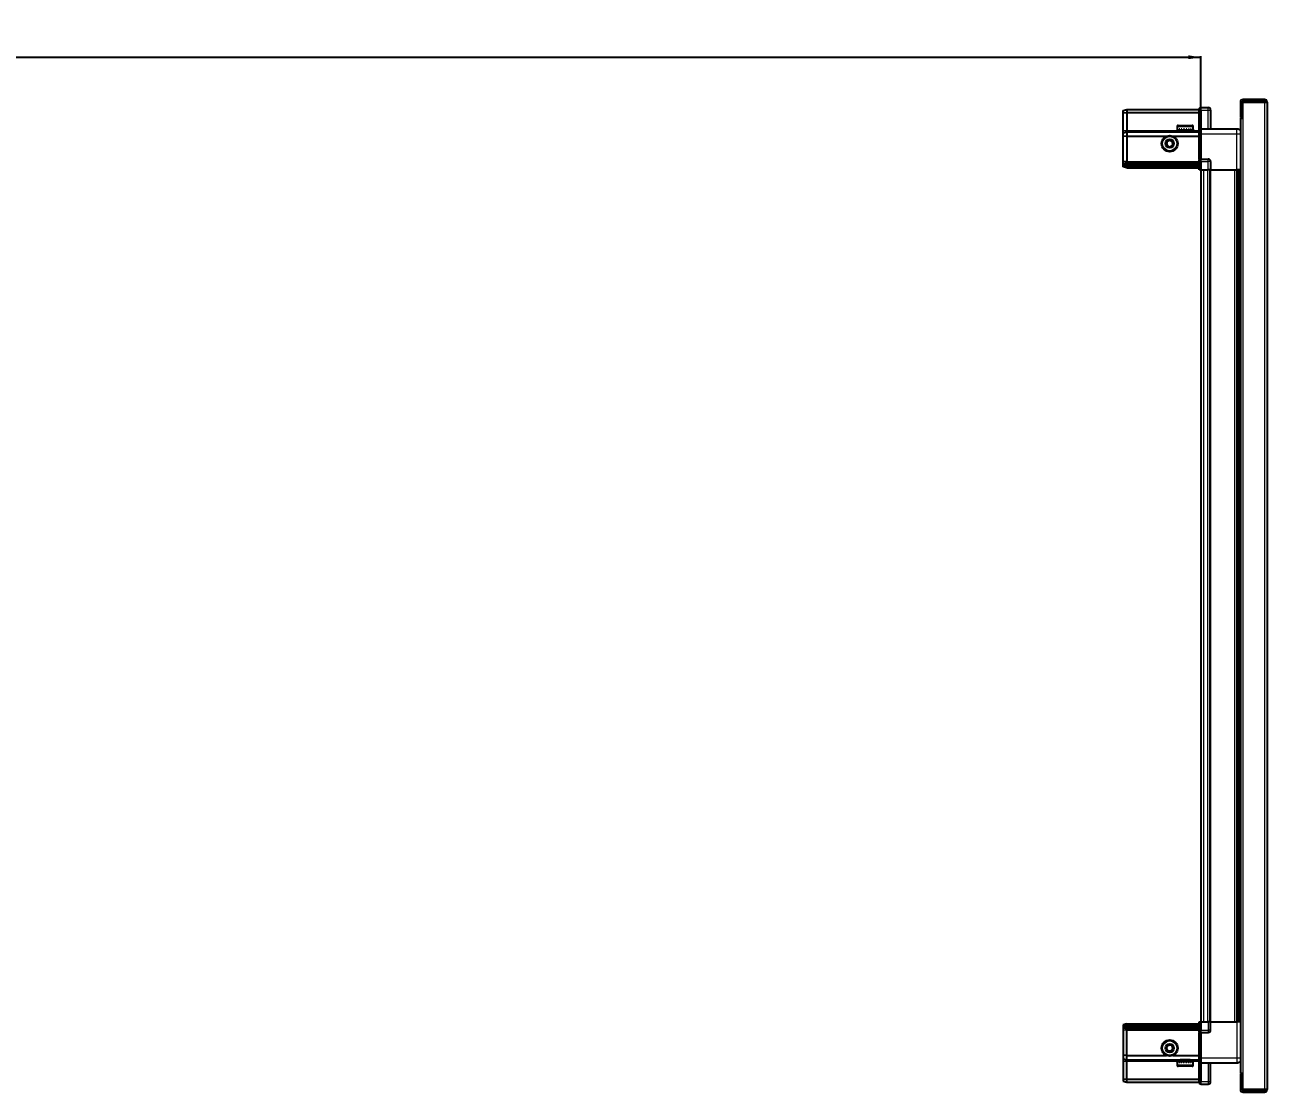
# Model space of a CAD drawing. Header units: millimetres. Extents: x 899 to 4713, y -1308 to 2022.
# Drawn here: x 2918 to 3918, y 1094 to 1954 of the extents above; entities that cross this region are included whole.
import ezdxf

# ---------------------------------------------------------------- set-up
doc = ezdxf.new("R2010")
doc.units = ezdxf.units.MM
doc.layers.add('FORMAT', color=7, linetype='Continuous')
doc.styles.add('SLDTEXTSTYLE0', font='TXT', dxfattribs={"width": 0.75})
doc.dimstyles.new('SLDDIMSTYLE0', dxfattribs={"dimtxt": 20, "dimasz": 10, "dimexe": 0, "dimexo": 0.0625, "dimgap": 5, "dimtad": 2, "dimdec": 1, "dimrnd": 1e-09, "dimzin": 12, "dimdsep": 46, "dimtxsty": 'SLDTEXTSTYLE0', "dimsah": 1, "dimcen": 0.09, "dimadec": 0, "dimazin": 3, "dimtfac": 1, "dimtofl": 0, "dimtmove": 0, "dimatfit": 3, "dimfxl": 0, "dimfrac": 2, "dimtolj": 1, "dimtzin": 12, "dimarcsym": 0})

# ---------------------------------------------------------------- blocks, each defined once
blk = doc.blocks.new('_D_4')
at = {"layer": 'FORMAT'}
for p, q in [((1764.9, 1836.9), (1764.9, 1928.4)), ((1764.9, 1927.4), (3864.9, 1927.4)), ((3864.9, 1836.9), (3864.9, 1928.4))]:
    blk.add_line(p, q, dxfattribs=at)
for points in [[(1764.9, 1927.4), (1774.9, 1925.9), (1774.9, 1929)], [(3864.9, 1927.4), (3854.9, 1929), (3854.9, 1925.9)]]:
    blk.add_solid(points, dxfattribs=at)
at = {"layer": 'FORMAT', "insert": (2785.3, 1953.2), "char_height": 20, "attachment_point": 1, "style": 'SLDTEXTSTYLE0'}
blk.add_mtext('2100', dxfattribs=at)

msp = doc.modelspace()

# ---------------------------------------------------------------- linework, layer by layer
at = {"color": 7, "linetype": 'Continuous', "lineweight": 25}
for p, q in [((3896.75, 1891.33), (3896.75, 1878.93)), ((3898.25, 1891.33), (3898.25, 1878.93)), ((3898.75, 1878.43), (3898.75, 1891.33)), ((3898.75, 1891.33), (3916.15, 1891.33)), ((3916.15, 1893.43), (3898.85, 1893.43)), ((3916.15, 1891.93), (3898.85, 1891.93)), ((3916.15, 1891.93), (3916.15, 1893.43)), ((3916.15, 1891.33), (3918.25, 1891.33)), ((3918.25, 1891.33), (3918.25, 1096.53)), ((3802.25, 1884.63), (3805.25, 1885.43)), ((3802.25, 1882.78), (3802.25, 1884.63)), ((3802.25, 1882.78), (3805.25, 1882.93)), ((3802.25, 1868.43), (3802.25, 1882.78)), ((3805.25, 1885.43), (3805.25, 1882.93)), ((3805.25, 1885.43), (3863.55, 1885.43)), ((3805.25, 1882.93), (3805.25, 1868.43)), ((3805.25, 1882.93), (3863.55, 1882.93)), ((3864.41, 1886.93), (3863.55, 1886.43)), ((3864.41, 1886.93), (3863.55, 1886.43)), ((3863.55, 1886.43), (3863.55, 1884.93)), ((3863.55, 1870.13), (3863.55, 1884.93)), ((3864.75, 1886.93), (3864.41, 1886.93)), ((3864.75, 1886.93), (3864.41, 1886.93)), ((3864.75, 1884.93), (3864.75, 1886.93)), ((3864.75, 1886.93), (3864.75, 1886.93)), ((3864.75, 1886.93), (3870.75, 1886.93)), ((3864.75, 1884.93), (3864.75, 1870.13)), ((3872.75, 1884.93), (3872.75, 1869.93)), ((3845.75, 1871.83), (3845.75, 1868.93)), ((3846.55, 1872.63), (3857.95, 1872.63)), ((3858.75, 1868.93), (3858.75, 1871.83)), ((3896.65, 1878.43), (3896.65, 1109.43)), ((3896.65, 1878.43), (3898.75, 1878.43)), ((3896.75, 1878.93), (3898.25, 1878.93)), ((3802.25, 1866.63), (3802.25, 1868.43)), ((3802.25, 1866.63), (3805.25, 1867.43)), ((3802.25, 1863.6), (3802.25, 1866.63)), ((3805.25, 1863.93), (3802.25, 1863.6)), ((3802.25, 1843.43), (3802.25, 1863.6)), ((3805.25, 1868.43), (3805.25, 1867.43)), ((3805.25, 1867.43), (3805.25, 1863.93)), ((3805.25, 1867.43), (3863.55, 1867.43)), ((3805.25, 1863.93), (3805.25, 1843.43)), ((3805.25, 1863.93), (3837.25, 1863.93)), ((3842.25, 1863.93), (3863.55, 1863.93)), ((3845.75, 1868.93), (3845.79, 1868.93)), ((3845.91, 1869.43), (3845.79, 1869.43)), ((3845.79, 1869.43), (3845.79, 1868.93)), ((3845.79, 1868.93), (3845.91, 1868.93)), ((3845.91, 1869.43), (3845.91, 1868.93)), ((3845.91, 1868.93), (3846.32, 1868.93)), ((3846.66, 1869.43), (3846.32, 1869.43)), ((3846.32, 1869.43), (3846.32, 1868.93)), ((3846.32, 1868.93), (3846.66, 1868.93)), ((3846.66, 1869.43), (3846.66, 1868.93)), ((3846.66, 1868.93), (3847.43, 1868.93)), ((3847.95, 1869.43), (3847.43, 1869.43)), ((3847.43, 1869.43), (3847.43, 1868.93)), ((3847.43, 1868.93), (3847.95, 1868.93)), ((3847.85, 1868.93), (3847.85, 1868.83)), ((3847.85, 1868.83), (3856.65, 1868.83)), ((3847.95, 1869.43), (3847.95, 1868.93)), ((3847.95, 1868.93), (3849.01, 1868.93)), ((3848.25, 1868.43), (3848.94, 1867.95)), ((3848.25, 1868.43), (3856.25, 1868.43)), ((3848.94, 1867.95), (3848.25, 1867.47)), ((3848.25, 1867.47), (3848.25, 1867.43)), ((3848.25, 1867.47), (3856.25, 1867.47)), ((3848.94, 1867.95), (3855.56, 1867.95)), ((3849.67, 1869.43), (3849.01, 1869.43)), ((3849.01, 1869.43), (3849.01, 1868.93)), ((3849.01, 1868.93), (3849.67, 1868.93)), ((3849.67, 1869.43), (3849.67, 1868.93)), ((3849.67, 1868.93), (3850.91, 1868.93)), ((3851.64, 1869.43), (3850.91, 1869.43)), ((3850.91, 1869.43), (3850.91, 1868.93)), ((3850.91, 1868.93), (3851.34, 1868.93)), ((3851.34, 1869.43), (3851.34, 1868.93)), ((3851.64, 1869.43), (3851.64, 1868.93)), ((3851.64, 1868.93), (3852.94, 1868.93)), ((3853.67, 1869.43), (3852.94, 1869.43)), ((3852.94, 1869.43), (3852.94, 1868.93)), ((3853.21, 1869.43), (3853.21, 1868.93)), ((3853.21, 1868.93), (3853.67, 1868.93)), ((3853.67, 1869.43), (3853.67, 1868.93)), ((3853.67, 1868.93), (3854.9, 1868.93)), ((3855.56, 1869.43), (3854.9, 1869.43)), ((3854.9, 1869.43), (3854.9, 1868.93)), ((3854.9, 1868.93), (3855.56, 1868.93)), ((3855.56, 1869.43), (3855.56, 1868.93)), ((3855.56, 1868.93), (3856.61, 1868.93)), ((3855.56, 1867.95), (3856.25, 1868.43)), ((3856.25, 1867.47), (3855.56, 1867.95)), ((3856.25, 1867.43), (3856.25, 1867.47)), ((3857.13, 1869.43), (3856.61, 1869.43)), ((3856.61, 1869.43), (3856.61, 1868.93)), ((3856.61, 1868.93), (3857.13, 1868.93)), ((3856.65, 1868.83), (3856.65, 1868.93)), ((3857.13, 1869.43), (3857.13, 1868.93)), ((3857.13, 1868.93), (3857.88, 1868.93)), ((3858.22, 1869.43), (3857.88, 1869.43)), ((3857.88, 1869.43), (3857.88, 1868.93)), ((3857.88, 1868.93), (3858.22, 1868.93)), ((3858.22, 1869.43), (3858.22, 1868.93)), ((3858.22, 1868.93), (3858.61, 1868.93)), ((3858.72, 1869.43), (3858.61, 1869.43)), ((3858.61, 1869.43), (3858.61, 1868.93)), ((3858.61, 1868.93), (3858.72, 1868.93)), ((3858.72, 1869.43), (3858.72, 1868.93)), ((3858.72, 1868.93), (3858.75, 1868.93)), ((3863.55, 1869.93), (3863.55, 1870.13)), ((3864.75, 1869.93), (3863.55, 1869.93)), ((3863.55, 1865.93), (3863.55, 1869.93)), ((3863.55, 1845.63), (3863.55, 1865.93)), ((3864.75, 1870.13), (3864.75, 1869.93)), ((3864.75, 1869.93), (3864.75, 1865.93)), ((3864.75, 1869.93), (3893.75, 1869.93)), ((3864.75, 1865.93), (3864.75, 1845.63)), ((3802.25, 1841.63), (3802.25, 1843.43)), ((3805.25, 1842.43), (3802.25, 1841.63)), ((3802.25, 1840.89), (3802.25, 1841.63)), ((3805.25, 1841.43), (3802.25, 1840.89)), ((3802.25, 1840.39), (3802.25, 1840.89)), ((3805.25, 1843.43), (3805.25, 1842.43)), ((3805.25, 1842.43), (3805.25, 1841.43)), ((3805.25, 1842.43), (3863.55, 1842.43)), ((3805.25, 1841.43), (3805.25, 1839.93)), ((3805.25, 1841.43), (3863.55, 1841.43)), ((3863.55, 1845.43), (3863.55, 1845.63)), ((3864.75, 1845.43), (3863.55, 1845.43)), ((3863.55, 1845.43), (3863.55, 1844.76)), ((3863.55, 1836.93), (3863.55, 1844.76)), ((3864.41, 1843.43), (3864.41, 1836.93)), ((3864.75, 1845.63), (3864.75, 1845.43)), ((3864.75, 1843.43), (3864.75, 1845.43)), ((3864.75, 1845.43), (3870.75, 1845.43)), ((3864.75, 1843.43), (3864.75, 1845.43)), ((3864.75, 1843.43), (3864.75, 1836.93)), ((3872.75, 1843.43), (3872.75, 1836.93)), ((3805.25, 1839.93), (3802.25, 1840.39)), ((3802.25, 1839.24), (3802.25, 1840.39)), ((3805.25, 1838.43), (3802.25, 1839.24)), ((3805.25, 1839.93), (3805.25, 1838.43)), ((3805.25, 1839.93), (3863.55, 1839.93)), ((3805.25, 1838.43), (3863.55, 1838.43)), ((3864.41, 1836.93), (3863.55, 1836.93)), ((3864.75, 1836.93), (3864.41, 1836.93)), ((3864.75, 1836.93), (3870.75, 1836.93)), ((3864.9, 1836.93), (3864.9, 1150.93)), ((3872.75, 1836.93), (3870.75, 1836.93)), ((3872.1, 1836.93), (3872.1, 1150.93)), ((3872.75, 1836.93), (3893.75, 1836.93)), ((3894.77, 1150.93), (3894.77, 1836.93)), ((3894.81, 1150.93), (3894.81, 1836.93)), ((3896.6, 1836.93), (3896.6, 1150.93)), ((3863.55, 1143.11), (3863.55, 1150.93)), ((3863.55, 1150.93), (3864.41, 1150.93)), ((3864.41, 1150.93), (3864.41, 1150.93)), ((3864.41, 1150.93), (3864.41, 1144.43)), ((3864.75, 1150.93), (3864.41, 1150.93)), ((3864.75, 1150.93), (3864.75, 1144.43)), ((3864.75, 1150.93), (3864.75, 1150.93)), ((3864.75, 1150.93), (3864.75, 1144.43)), ((3864.75, 1150.93), (3870.75, 1150.93)), ((3872.75, 1150.93), (3870.75, 1150.93)), ((3872.75, 1144.43), (3872.75, 1150.93)), ((3872.75, 1150.93), (3893.75, 1150.93)), ((3805.25, 1149.43), (3802.25, 1148.63)), ((3802.25, 1148.63), (3802.25, 1147.48)), ((3805.25, 1147.93), (3802.25, 1147.48)), ((3802.25, 1147.48), (3802.25, 1146.98)), ((3805.25, 1146.43), (3802.25, 1146.98)), ((3802.25, 1146.98), (3802.25, 1146.24)), ((3805.25, 1145.43), (3802.25, 1146.24)), ((3802.25, 1146.24), (3802.25, 1144.43)), ((3802.25, 1144.43), (3802.25, 1124.27)), ((3805.25, 1147.93), (3805.25, 1149.43)), ((3805.25, 1149.43), (3863.55, 1149.43)), ((3805.25, 1146.43), (3805.25, 1147.93)), ((3805.25, 1147.93), (3863.55, 1147.93)), ((3805.25, 1146.43), (3863.55, 1146.43)), ((3805.25, 1145.43), (3805.25, 1146.43)), ((3805.25, 1145.43), (3863.55, 1145.43)), ((3805.25, 1144.43), (3805.25, 1145.43)), ((3805.25, 1123.93), (3805.25, 1144.43)), ((3863.55, 1143.11), (3863.55, 1142.43)), ((3864.75, 1142.43), (3863.55, 1142.43)), ((3863.55, 1142.23), (3863.55, 1142.43)), ((3863.55, 1121.93), (3863.55, 1142.23)), ((3864.75, 1142.43), (3864.75, 1144.43)), ((3864.75, 1142.43), (3864.75, 1142.23)), ((3864.75, 1142.43), (3870.75, 1142.43)), ((3864.75, 1142.23), (3864.75, 1121.93)), ((3805.25, 1123.93), (3802.25, 1124.27)), ((3802.25, 1124.27), (3802.25, 1121.24)), ((3802.25, 1121.24), (3805.25, 1120.43)), ((3802.25, 1121.24), (3802.25, 1119.43)), ((3805.25, 1123.93), (3837.25, 1123.93)), ((3805.25, 1120.43), (3805.25, 1123.93)), ((3842.25, 1123.93), (3863.55, 1123.93)), ((3863.55, 1117.93), (3863.55, 1121.93)), ((3864.75, 1121.93), (3864.75, 1117.93)), ((3802.25, 1119.43), (3802.25, 1105.09)), ((3805.25, 1120.43), (3863.55, 1120.43)), ((3805.25, 1119.43), (3805.25, 1120.43)), ((3805.25, 1104.93), (3805.25, 1119.43)), ((3845.75, 1118.93), (3845.75, 1116.03)), ((3845.77, 1118.93), (3845.75, 1118.93)), ((3845.77, 1118.43), (3845.77, 1118.93)), ((3845.86, 1118.93), (3845.77, 1118.93)), ((3845.77, 1118.43), (3845.86, 1118.43)), ((3845.86, 1118.43), (3845.86, 1118.93)), ((3846.24, 1118.93), (3845.86, 1118.93)), ((3846.24, 1118.43), (3846.24, 1118.93)), ((3846.56, 1118.93), (3846.24, 1118.93)), ((3846.24, 1118.43), (3846.56, 1118.43)), ((3857.95, 1115.23), (3846.55, 1115.23)), ((3846.56, 1118.43), (3846.56, 1118.93)), ((3847.29, 1118.93), (3846.56, 1118.93)), ((3847.29, 1118.43), (3847.29, 1118.93)), ((3847.8, 1118.93), (3847.29, 1118.93)), ((3847.29, 1118.43), (3847.8, 1118.43)), ((3847.8, 1118.43), (3847.8, 1118.93)), ((3848.84, 1118.93), (3847.8, 1118.93)), ((3847.85, 1119.03), (3847.85, 1118.93)), ((3856.65, 1119.03), (3847.85, 1119.03)), ((3848.25, 1120.43), (3848.25, 1120.4)), ((3848.25, 1120.4), (3848.94, 1119.92)), ((3856.25, 1120.4), (3848.25, 1120.4)), ((3848.94, 1119.92), (3848.25, 1119.43)), ((3856.25, 1119.43), (3848.25, 1119.43)), ((3848.84, 1118.43), (3848.84, 1118.93)), ((3849.49, 1118.93), (3848.84, 1118.93)), ((3848.84, 1118.43), (3849.49, 1118.43)), ((3855.56, 1119.92), (3848.94, 1119.92)), ((3849.49, 1118.43), (3849.49, 1118.93)), ((3850.71, 1118.93), (3849.49, 1118.93)), ((3850.71, 1118.43), (3850.71, 1118.93)), ((3851.21, 1118.93), (3850.71, 1118.93)), ((3850.71, 1118.43), (3851.44, 1118.43)), ((3851.21, 1118.43), (3851.21, 1118.93)), ((3851.44, 1118.43), (3851.44, 1118.93)), ((3852.74, 1118.93), (3851.44, 1118.93)), ((3852.74, 1118.43), (3852.74, 1118.93)), ((3852.74, 1118.43), (3853.47, 1118.43)), ((3853.08, 1118.43), (3853.08, 1118.93)), ((3853.47, 1118.93), (3853.08, 1118.93)), ((3853.47, 1118.43), (3853.47, 1118.93)), ((3854.72, 1118.93), (3853.47, 1118.93)), ((3854.72, 1118.43), (3854.72, 1118.93)), ((3855.39, 1118.93), (3854.72, 1118.93)), ((3854.72, 1118.43), (3855.39, 1118.43)), ((3855.39, 1118.43), (3855.39, 1118.93)), ((3856.46, 1118.93), (3855.39, 1118.93)), ((3855.56, 1119.92), (3856.25, 1120.4)), ((3856.25, 1119.43), (3855.56, 1119.92)), ((3856.25, 1120.4), (3856.25, 1120.43)), ((3856.46, 1118.43), (3856.46, 1118.93)), ((3856.99, 1118.93), (3856.46, 1118.93)), ((3856.46, 1118.43), (3856.99, 1118.43)), ((3856.65, 1118.93), (3856.65, 1119.03)), ((3856.99, 1118.43), (3856.99, 1118.93)), ((3857.78, 1118.93), (3856.99, 1118.93)), ((3857.78, 1118.43), (3857.78, 1118.93)), ((3858.13, 1118.93), (3857.78, 1118.93)), ((3857.78, 1118.43), (3858.13, 1118.43)), ((3858.13, 1118.43), (3858.13, 1118.93)), ((3858.56, 1118.93), (3858.13, 1118.93)), ((3858.56, 1118.43), (3858.56, 1118.93)), ((3858.7, 1118.93), (3858.56, 1118.93)), ((3858.56, 1118.43), (3858.7, 1118.43)), ((3858.7, 1118.43), (3858.7, 1118.93)), ((3858.75, 1118.93), (3858.7, 1118.93)), ((3858.75, 1116.03), (3858.75, 1118.93)), ((3864.75, 1117.93), (3863.55, 1117.93)), ((3863.55, 1117.73), (3863.55, 1117.93)), ((3863.55, 1102.93), (3863.55, 1117.73)), ((3864.75, 1117.93), (3864.75, 1117.73)), ((3864.75, 1117.93), (3893.75, 1117.93)), ((3864.75, 1117.73), (3864.75, 1102.93)), ((3864.75, 1117.73), (3864.75, 1102.93)), ((3872.75, 1102.93), (3872.75, 1117.93)), ((3802.25, 1105.09), (3805.25, 1104.93)), ((3802.25, 1105.09), (3802.25, 1103.24)), ((3802.25, 1103.24), (3805.25, 1102.43)), ((3805.25, 1104.93), (3863.55, 1104.93)), ((3805.25, 1102.43), (3805.25, 1104.93)), ((3805.25, 1102.43), (3863.55, 1102.43)), ((3863.55, 1102.93), (3863.55, 1101.43)), ((3863.55, 1101.43), (3864.41, 1100.93)), ((3864.75, 1100.93), (3864.41, 1100.93)), ((3864.75, 1100.93), (3864.75, 1102.93)), ((3864.75, 1100.93), (3870.75, 1100.93)), ((3898.75, 1109.43), (3896.65, 1109.43)), ((3896.75, 1108.93), (3898.25, 1108.93)), ((3896.75, 1108.93), (3896.75, 1096.53)), ((3898.25, 1108.93), (3898.25, 1096.53)), ((3898.75, 1096.53), (3898.75, 1109.43)), ((3916.15, 1096.53), (3898.75, 1096.53)), ((3898.85, 1095.93), (3916.15, 1095.93)), ((3898.85, 1094.43), (3916.15, 1094.43)), ((3918.25, 1096.53), (3916.15, 1096.53)), ((3916.15, 1095.93), (3916.15, 1094.43))]:
    msp.add_line(p, q, dxfattribs=at)
at = {"color": 8, "linetype": 'Continuous', "lineweight": 18}
for p, q in [((3898.25, 1891.33), (3896.75, 1891.33)), ((3898.85, 1891.93), (3898.85, 1893.43)), ((3916.15, 1891.33), (3916.15, 1096.53)), ((3864.75, 1884.93), (3863.55, 1884.93)), ((3864.75, 1884.93), (3870.75, 1884.93)), ((3870.75, 1884.93), (3870.75, 1886.93)), ((3870.75, 1869.93), (3870.75, 1884.93)), ((3870.75, 1884.93), (3872.75, 1884.93)), ((3845.75, 1871.83), (3858.75, 1871.83)), ((3898.75, 1878.43), (3898.75, 1109.43)), ((3802.25, 1868.43), (3805.25, 1868.43)), ((3805.25, 1868.43), (3848.25, 1868.43)), ((3856.25, 1868.43), (3863.55, 1868.43)), ((3863.55, 1870.13), (3864.75, 1870.13)), ((3864.75, 1865.93), (3863.55, 1865.93)), ((3864.75, 1865.93), (3893.75, 1865.93)), ((3893.75, 1836.93), (3893.75, 1865.93)), ((3805.25, 1843.43), (3802.25, 1843.43)), ((3805.25, 1843.43), (3863.55, 1843.43)), ((3863.55, 1845.63), (3864.75, 1845.63)), ((3864.75, 1843.43), (3864.41, 1843.43)), ((3864.75, 1843.43), (3870.75, 1843.43)), ((3870.75, 1843.43), (3870.75, 1845.43)), ((3870.75, 1836.93), (3870.75, 1843.43)), ((3872.75, 1843.43), (3870.75, 1843.43)), ((3866.9, 1836.93), (3866.9, 1150.93)), ((3870.1, 1836.93), (3870.1, 1150.93)), ((3872.75, 1836.93), (3872.75, 1150.93)), ((3892.15, 1150.93), (3892.15, 1836.93)), ((3893.56, 1836.93), (3893.56, 1150.93)), ((3896.01, 1150.93), (3896.01, 1836.93)), ((3864.75, 1150.93), (3864.41, 1150.93)), ((3870.75, 1150.93), (3870.75, 1144.43)), ((3893.75, 1150.93), (3893.75, 1121.93)), ((3805.25, 1144.43), (3802.25, 1144.43)), ((3805.25, 1144.43), (3863.55, 1144.43)), ((3864.75, 1142.23), (3863.55, 1142.23)), ((3864.75, 1144.43), (3864.41, 1144.43)), ((3864.75, 1144.43), (3870.75, 1144.43)), ((3872.75, 1144.43), (3870.75, 1144.43)), ((3870.75, 1144.43), (3870.75, 1142.43)), ((3864.75, 1121.93), (3863.55, 1121.93)), ((3864.75, 1121.93), (3893.75, 1121.93)), ((3802.25, 1119.43), (3805.25, 1119.43)), ((3805.25, 1119.43), (3848.25, 1119.43)), ((3858.75, 1116.03), (3845.75, 1116.03)), ((3856.25, 1119.43), (3863.55, 1119.43)), ((3864.75, 1117.73), (3863.55, 1117.73)), ((3870.75, 1117.93), (3870.75, 1102.93)), ((3864.75, 1102.93), (3863.55, 1102.93)), ((3864.75, 1102.93), (3870.75, 1102.93)), ((3870.75, 1102.93), (3872.75, 1102.93)), ((3870.75, 1102.93), (3870.75, 1100.93)), ((3898.25, 1096.53), (3896.75, 1096.53)), ((3898.85, 1095.93), (3898.85, 1094.43))]:
    msp.add_line(p, q, dxfattribs=at)
at = {"color": 7, "linetype": 'Continuous', "lineweight": 25}
for centre, radius in [((3839.75, 1857.93), 6.5), ((3839.75, 1857.93), 3.46), ((3839.75, 1129.93), 6.5), ((3839.75, 1129.93), 3.46)]:
    msp.add_circle(centre, radius, dxfattribs=at)
at = {"color": 8, "linetype": 'Continuous', "lineweight": 18}
for centre in [(3839.75, 1857.93), (3839.75, 1129.93)]:
    msp.add_circle(centre, 5.7, dxfattribs=at)
at = {"color": 7, "linetype": 'Continuous', "lineweight": 25}
for centre, radius, start, end in [((3898.85, 1891.33), 2.1, 90, 180), ((3898.85, 1891.33), 0.6, 90, 180), ((3916.15, 1891.33), 2.1, 0, 90), ((3916.15, 1891.33), 0.6, 0, 90), ((3870.75, 1884.93), 2, 0, 90), ((3846.55, 1871.83), 0.8, 90, 180), ((3857.95, 1871.83), 0.8, 0, 90), ((3847.85, 1868.43), 0.4, 0, 90), ((3856.65, 1868.43), 0.4, 90, 180), ((3839.75, 1857.93), 2.5, 120.74103, 180.74103), ((3839.75, 1857.93), 2.5, 180.74103, 240.74103), ((3839.75, 1857.93), 2.5, 60.74103, 120.74103), ((3839.75, 1857.93), 2.5, 240.74103, 300.74103), ((3839.75, 1857.93), 2.5, 0.74103, 60.74103), ((3839.75, 1857.93), 2.5, 300.74103, 0.74103), ((3870.75, 1843.43), 2, 0, 90), ((3870.75, 1144.43), 2, 270, 0), ((3839.75, 1129.93), 2.5, 155.91157, 215.91157), ((3839.75, 1129.93), 2.5, 95.91157, 155.91157), ((3839.75, 1129.93), 2.5, 35.91157, 95.91157), ((3839.75, 1129.93), 2.5, 335.91157, 35.91157), ((3839.75, 1129.93), 2.5, 215.91157, 275.91157), ((3839.75, 1129.93), 2.5, 275.91157, 335.91157), ((3846.55, 1116.03), 0.8, 180, 270), ((3847.85, 1119.43), 0.4, 270, 0), ((3856.65, 1119.43), 0.4, 180, 270), ((3857.95, 1116.03), 0.8, 270, 0), ((3870.75, 1102.93), 2, 270, 0), ((3898.85, 1096.53), 2.1, 180, 270), ((3898.85, 1096.53), 0.6, 180, 270), ((3916.15, 1096.53), 0.6, 270, 0), ((3916.15, 1096.53), 2.1, 270, 0)]:
    msp.add_arc(centre, radius, start, end, dxfattribs=at)
for centre, start_param, end_param in [((3860.95, 1843.43), 0, 0.7227342), ((3860.95, 1144.43), 5.5604511, 6.2831853)]:
    msp.add_ellipse(centre, major_axis=(3.46, 0), ratio=0.5773503, start_param=start_param, end_param=end_param, dxfattribs=at)
for points, knots in [([(3837.23, 1859.34), (3837.67, 1859.61), (3838.5, 1860.1), (3839.33, 1860.59), (3839.71, 1860.82)], [0, 0, 0, 0, 0.5346859, 1, 1, 1, 1]), ([(3839.71, 1860.82), (3840.16, 1860.57), (3841, 1860.1), (3841.84, 1859.63), (3842.23, 1859.41)], [0, 0, 0, 0, 0.5346859, 1, 1, 1, 1]), ([(3893.75, 1869.93), (3894.19, 1869.89), (3894.87, 1869.82), (3895.68, 1869.38), (3896.23, 1868.94), (3896.51, 1868.57), (3896.65, 1868.39)], [0, 0, 0, 0, 0.3842982, 0.5911726, 0.8024372, 1, 1, 1, 1]), ([(3837.27, 1856.46), (3837.27, 1856.58), (3837.26, 1857.18), (3837.24, 1858.18), (3837.23, 1859), (3837.23, 1859.34)], [0, 0, 0, 0, 0.1331247, 0.6370994, 1, 1, 1, 1]), ([(3839.79, 1855.05), (3839.34, 1855.3), (3838.49, 1855.77), (3837.66, 1856.24), (3837.27, 1856.46)], [0, 0, 0, 0, 0.53468586, 1, 1, 1, 1]), ([(3842.27, 1856.52), (3841.82, 1856.26), (3840.99, 1855.77), (3840.17, 1855.28), (3839.79, 1855.05)], [0, 0, 0, 0, 0.5346859, 1, 1, 1, 1]), ([(3842.23, 1859.41), (3842.23, 1859.06), (3842.24, 1858.24), (3842.26, 1857.25), (3842.27, 1856.65), (3842.27, 1856.52)], [0, 0, 0, 0, 0.36290056, 0.86687533, 1, 1, 1, 1]), ([(3896.6, 1836.93), (3896.56, 1836.93), (3896.34, 1836.93), (3895.62, 1836.93), (3894.66, 1836.93), (3894.01, 1836.93), (3893.75, 1836.93)], [0, 0, 0, 0, 0.0717073, 0.4209791, 0.7702508, 1, 1, 1, 1]), ([(3896.6, 1150.93), (3896.56, 1150.93), (3896.34, 1150.93), (3895.62, 1150.93), (3894.66, 1150.93), (3894.01, 1150.93), (3893.75, 1150.93)], [0, 0, 0, 0, 0.0717073, 0.4209791, 0.7702508, 1, 1, 1, 1]), ([(3836.88, 1129.64), (3837.09, 1130.11), (3837.48, 1130.99), (3837.87, 1131.86), (3838.06, 1132.27)], [0, 0, 0, 0, 0.5346859, 1, 1, 1, 1]), ([(3838.06, 1132.27), (3838.4, 1132.31), (3839.22, 1132.39), (3840.21, 1132.49), (3840.8, 1132.56), (3840.93, 1132.57)], [0, 0, 0, 0, 0.3629006, 0.8668753, 1, 1, 1, 1]), ([(3840.93, 1132.57), (3841.23, 1132.15), (3841.79, 1131.37), (3842.36, 1130.59), (3842.62, 1130.23)], [0, 0, 0, 0, 0.5346859, 1, 1, 1, 1]), ([(3838.57, 1127.3), (3838.27, 1127.72), (3837.7, 1128.5), (3837.14, 1129.27), (3836.88, 1129.64)], [0, 0, 0, 0, 0.5346859, 1, 1, 1, 1]), ([(3841.44, 1127.6), (3841.32, 1127.58), (3840.72, 1127.52), (3839.73, 1127.42), (3838.91, 1127.33), (3838.57, 1127.3)], [0, 0, 0, 0, 0.1331247, 0.6370994, 1, 1, 1, 1]), ([(3842.62, 1130.23), (3842.41, 1129.76), (3842.02, 1128.88), (3841.62, 1128), (3841.44, 1127.6)], [0, 0, 0, 0, 0.5346859, 1, 1, 1, 1]), ([(3893.75, 1117.93), (3894.19, 1117.98), (3894.87, 1118.05), (3895.68, 1118.49), (3896.23, 1118.93), (3896.51, 1119.3), (3896.65, 1119.48)], [0, 0, 0, 0, 0.3842982, 0.5911726, 0.8024372, 1, 1, 1, 1])]:
    msp.add_open_spline(points, degree=3, knots=knots, dxfattribs=at)
at = {"color": 8, "linetype": 'Continuous', "lineweight": 18}
for points in [[(3893.75, 1865.93), (3893.75, 1866.46), (3893.75, 1867.51), (3893.75, 1868.83), (3893.75, 1869.75), (3893.75, 1869.87), (3893.75, 1869.93)], [(3893.75, 1121.93), (3893.75, 1121.41), (3893.75, 1120.36), (3893.75, 1119.04), (3893.75, 1118.11), (3893.75, 1117.99), (3893.75, 1117.93)]]:
    msp.add_open_spline(points, degree=3, dxfattribs=at)
for points, knots in [([(3893.75, 1865.93), (3894.19, 1865.93), (3894.87, 1865.93), (3895.68, 1865.93), (3896.23, 1865.93), (3896.51, 1865.93), (3896.65, 1865.93)], [0, 0, 0, 0, 0.3842982, 0.5911726, 0.8024372, 1, 1, 1, 1]), ([(3893.75, 1121.93), (3894.19, 1121.93), (3894.87, 1121.93), (3895.68, 1121.93), (3896.23, 1121.93), (3896.51, 1121.93), (3896.65, 1121.93)], [0, 0, 0, 0, 0.38429816, 0.59117259, 0.8024372, 1, 1, 1, 1])]:
    msp.add_open_spline(points, degree=3, knots=knots, dxfattribs=at)

# ---------------------------------------------------------------- dimensions: what is measured, and where the dimension line sits
at = {"layer": 'FORMAT'}
dim = msp.add_linear_dim(base=(3864.9, 1927.43), p1=(1764.9, 1836.93), p2=(3864.9, 1836.93), angle=0, dimstyle='SLDDIMSTYLE0', dxfattribs=at)
dim.commit()
dim.dimension.update_dxf_attribs({"geometry": '_D_4', "text_midpoint": (2814.9, 1927.43), "dimtype": 160})

doc.saveas('drawing.dxf')
